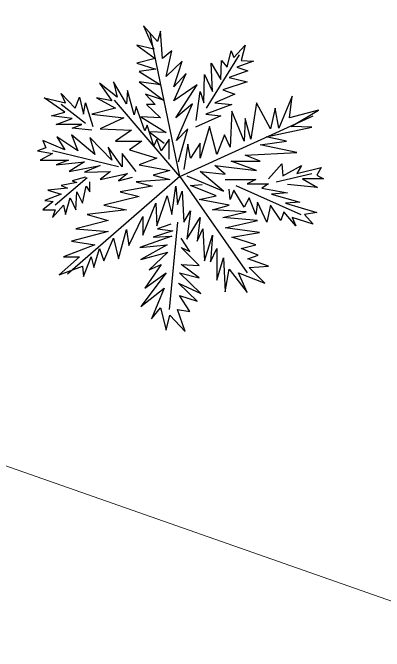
# Model space of a CAD drawing. Header units: inches. Extents: x -1366 to 1207, y -585 to 2554.
# Drawn here: x 405.021 to 407.03, y 2038.6 to 2042.052 of the extents above; entities that cross this region are included whole.
import ezdxf

# ---------------------------------------------------------------- set-up
doc = ezdxf.new("R2010")
doc.units = ezdxf.units.IN
doc.header["$MEASUREMENT"] = 0
doc.layers.get('0').update_dxf_attribs({"linetype": 'CONTINUOUS'})
doc.layers.add('Road', color=1, linetype='CONTINUOUS', lineweight=15)
doc.layers.add('TREE', color=114, linetype='CONTINUOUS')

# ---------------------------------------------------------------- blocks, each defined once
blk = doc.blocks.new('Tree-2')
at = {"layer": 'TREE'}
for p, q in [((0, 0), (-0.2024, 0.9836)), ((0.1838, 0.4678), (0.41, 0.8337)), ((-0.647, 0.3636), (-0.8147, 0.4932)), ((0, 0), (-0.4488, 0.5237)), ((0, 0), (0.9156, 0.4145)), ((-0.4209, 0.0664), (-0.8731, 0.1756)), ((0, 0), (-0.7715, -0.6705)), ((0, 0), (0.4633, -0.6629)), ((0.6615, -0.0378), (0.908, 0.0206)), ((-0.6343, -0.0099), (-0.8554, -0.1979)), ((0.3845, -0.0632), (0.8317, -0.2614)), ((-0.0144, -0.3148), (-0.0728, -0.9144))]:
    blk.add_line(p, q, dxfattribs=at)
for points in [[(-0.0093, 0.0994), (0.0568, 0.3255), (-0.022, 0.2468), (0.0873, 0.4983), (-0.0271, 0.4018), (0.1203, 0.6279), (-0.0398, 0.5186), (0.0441, 0.7067), (-0.0398, 0.6152), (0.0161, 0.7905), (-0.0931, 0.6863), (-0.055, 0.8617), (-0.1185, 0.8083), (-0.1312, 0.9963), (-0.1516, 0.9252), (-0.2481, 1.0344), (-0.177, 0.8744), (-0.2938, 0.8998), (-0.1693, 0.8083), (-0.2938, 0.7778), (-0.1643, 0.7372), (-0.2786, 0.7194), (-0.1312, 0.6279), (-0.2786, 0.6482), (-0.1109, 0.5237), (-0.2354, 0.5644), (-0.1693, 0.4932), (-0.2278, 0.4932), (-0.1312, 0.4018), (-0.2659, 0.4094), (-0.0931, 0.3001), (-0.21, 0.3052), (-0.1058, 0.229)], [(0.1127, 0.384), (0.1406, 0.5822), (0.166, 0.5059), (0.1711, 0.699), (0.2245, 0.5822), (0.2169, 0.7778), (0.2829, 0.666), (0.288, 0.7956), (0.3261, 0.7499), (0.3541, 0.8617), (0.3718, 0.8159), (0.4506, 0.8998), (0.4227, 0.7956), (0.5065, 0.7905), (0.3922, 0.7499), (0.4684, 0.7244), (0.3388, 0.6787), (0.4633, 0.6482), (0.2956, 0.5949), (0.3795, 0.5644), (0.2423, 0.5059), (0.3591, 0.4932), (0.1787, 0.4272), (0.2829, 0.4145), (0.1076, 0.3382)], [(-0.0728, 0.1172), (-0.0728, 0.2544), (-0.1261, 0.1756), (-0.1566, 0.2544), (-0.177, 0.2087), (-0.2227, 0.3509), (-0.2405, 0.3128), (-0.2989, 0.4805), (-0.3116, 0.4221), (-0.3574, 0.5898), (-0.365, 0.4983), (-0.4539, 0.6482), (-0.4285, 0.544), (-0.5505, 0.6406), (-0.4666, 0.5186), (-0.5708, 0.539), (-0.4412, 0.4678), (-0.6038, 0.4272), (-0.3828, 0.4018), (-0.5454, 0.3255), (-0.332, 0.3179), (-0.4412, 0.2417), (-0.2608, 0.2417), (-0.3447, 0.1832), (-0.1566, 0.1248), (-0.2786, 0.0791), (-0.0677, 0.041), (-0.182, 0.0079), (-0.0677, -0.0226), (-0.2989, -0.0378), (-0.1897, -0.0683), (-0.4082, -0.1064), (-0.2786, -0.1394), (-0.52, -0.1979), (-0.365, -0.2309), (-0.6343, -0.2614), (-0.492, -0.3021), (-0.7131, -0.3605), (-0.492, -0.3783), (-0.7436, -0.4444), (-0.5835, -0.4698), (-0.7969, -0.5536), (-0.6877, -0.5536), (-0.8274, -0.6756), (-0.6673, -0.6171), (-0.6597, -0.6883), (-0.6089, -0.5536), (-0.5886, -0.6248), (-0.5505, -0.4952), (-0.52, -0.579), (-0.4539, -0.424), (-0.4209, -0.5663), (-0.365, -0.3656), (-0.3497, -0.4748), (-0.2532, -0.2767), (-0.2532, -0.4037), (-0.1643, -0.1852), (-0.1566, -0.3402), (-0.0855, -0.1344), (-0.055, -0.2614), (-0.0271, -0.0683), (-0.0144, -0.1928), (0.0161, -0.1013), (0.0288, -0.3148), (0.0746, -0.236), (0.0492, -0.4316), (0.1406, -0.2817), (0.1203, -0.4444), (0.1584, -0.3605), (0.1711, -0.579), (0.2245, -0.4037), (0.2118, -0.5866), (0.255, -0.4952), (0.255, -0.7137), (0.3007, -0.5587), (0.3134, -0.7925), (0.3388, -0.6375), (0.4633, -0.7975), (0.4049, -0.6629), (0.5853, -0.734), (0.476, -0.6248), (0.6107, -0.6171), (0.4684, -0.5663), (0.5395, -0.5409), (0.4227, -0.4952), (0.5218, -0.4698), (0.3591, -0.4164), (0.5472, -0.3859), (0.3134, -0.3529), (0.5345, -0.3021), (0.2956, -0.2817), (0.4557, -0.2436), (0.2245, -0.2309), (0.3388, -0.1979), (0.133, -0.1598), (0.2499, -0.1344), (0.0746, -0.0632), (0.1533, -0.0556)], [(-0.6038, 0.3179), (-0.7385, 0.3306), (-0.6724, 0.356), (-0.8477, 0.356), (-0.7385, 0.3967), (-0.8808, 0.4145), (-0.7893, 0.4399), (-0.9316, 0.539), (-0.7842, 0.5059), (-0.8147, 0.5695), (-0.7182, 0.4678), (-0.6877, 0.544), (-0.6597, 0.4272), (-0.647, 0.5059), (-0.5962, 0.3433)], [(0.0492, 0.0028), (0.3007, -0.1013), (0.1406, 0.0333), (0.3134, 0.0155), (0.2423, 0.074), (0.5268, 0.041), (0.3541, 0.1045), (0.5522, 0.1045), (0.4506, 0.1451), (0.8038, 0.1629), (0.5522, 0.2163), (0.7326, 0.2417), (0.5929, 0.2722), (0.908, 0.3382), (0.7657, 0.3433), (0.9537, 0.4551), (0.753, 0.4018), (0.7733, 0.5517), (0.6818, 0.3306), (0.6564, 0.4678), (0.6234, 0.3255), (0.5268, 0.5059), (0.4887, 0.2544), (0.4506, 0.3967), (0.443, 0.2417), (0.3591, 0.4475), (0.3464, 0.201), (0.3083, 0.2849), (0.255, 0.1502), (0.2042, 0.3433), (0.1406, 0.1248), (0.1406, 0.229), (0.0746, 0.1248), (0.0568, 0.2214), (0.0288, 0.046)], [(-0.2989, 0.0333), (-0.3955, 0.1578), (-0.3955, 0.0664), (-0.492, 0.201), (-0.4666, 0.1121), (-0.6165, 0.2671), (-0.5835, 0.1502), (-0.7436, 0.2849), (-0.7004, 0.1756), (-0.8427, 0.2722), (-0.7893, 0.1832), (-0.9392, 0.2468), (-0.9189, 0.1959), (-0.9773, 0.1756), (-0.8731, 0.1578), (-0.957, 0.1121), (-0.7639, 0.1121), (-0.8477, 0.0791), (-0.6546, 0.0994), (-0.7588, 0.0333), (-0.5454, 0.074), (-0.6546, 0.0282), (-0.4742, 0.0333), (-0.5454, -0.0226), (-0.3574, 0.0206), (-0.4209, -0.0302), (-0.3243, -0.0048)], [(0.6107, -0.0175), (0.7021, 0.0867), (0.7072, 0.0028), (0.8368, 0.074), (0.8038, 0.0206), (0.9715, 0.0613), (0.941, 0.0079), (0.9867, -0.0175), (0.8444, -0.0175), (0.9461, -0.0759), (0.7403, -0.0556)], [(-0.647, -0.0048), (-0.7385, -0.0302), (-0.7054, -0.0429), (-0.8147, -0.0632), (-0.7715, -0.081), (-0.9062, -0.0937), (-0.8147, -0.1217), (-0.9265, -0.1649), (-0.8681, -0.1725), (-0.9392, -0.2309), (-0.8554, -0.2309), (-0.8731, -0.2817), (-0.7969, -0.1979), (-0.7842, -0.2614), (-0.7512, -0.1471), (-0.7131, -0.2309), (-0.7054, -0.1064), (-0.6673, -0.1852), (-0.6419, -0.0683), (-0.6165, -0.1064), (-0.6165, -0.0378)], [(0.3134, -0.0226), (0.5218, -0.0226), (0.4633, -0.0505), (0.6107, -0.0505), (0.5649, -0.081), (0.7403, -0.114), (0.631, -0.1217), (0.8241, -0.1776), (0.7276, -0.1852), (0.941, -0.2487), (0.8571, -0.2614), (0.9156, -0.3275), (0.7733, -0.2817), (0.7987, -0.3402), (0.7149, -0.2436), (0.6945, -0.3021), (0.6234, -0.1979), (0.598, -0.3148), (0.5345, -0.1776), (0.5218, -0.2614), (0.476, -0.1471), (0.443, -0.2106), (0.3718, -0.0937), (0.3464, -0.1598), (0.3388, -0.0886)], [(-0.0601, -0.3275), (-0.1516, -0.3605), (-0.0474, -0.3732), (-0.182, -0.4164), (-0.055, -0.4113), (-0.2735, -0.4875), (-0.0855, -0.4698), (-0.2659, -0.5714), (-0.0804, -0.5206), (-0.21, -0.6425), (-0.1261, -0.6044), (-0.2405, -0.767), (-0.0931, -0.6629), (-0.2659, -0.8941), (-0.1058, -0.767), (-0.1947, -0.9779), (-0.1312, -0.9017), (-0.0931, -1.0567), (-0.0677, -0.9525), (0.0365, -1.0643), (-0.0144, -0.9144), (0.0695, -0.9271), (-0.0016, -0.8179), (0.1203, -0.856), (-0.0093, -0.734), (0.1457, -0.8052), (-0.0016, -0.6629), (0.133, -0.6959), (0.0111, -0.6044), (0.133, -0.612), (0.0111, -0.4875), (0.0695, -0.5155), (0.0111, -0.424)]]:
    blk.add_lwpolyline(points, dxfattribs=at)

msp = doc.modelspace()

# ---------------------------------------------------------------- linework, layer by layer
at = {"layer": 'Road'}
msp.add_line((388.9038, 2045.2497), (407.8377, 2038.6003), dxfattribs=at)

# ---------------------------------------------------------------- block references
at = {"xscale": 0.7874015748031497, "yscale": 0.7874015748031497, "zscale": 0.7874015748031497}
msp.add_blockref('Tree-2', (405.9238, 2041.1679), dxfattribs=at)

doc.saveas('drawing.dxf')
